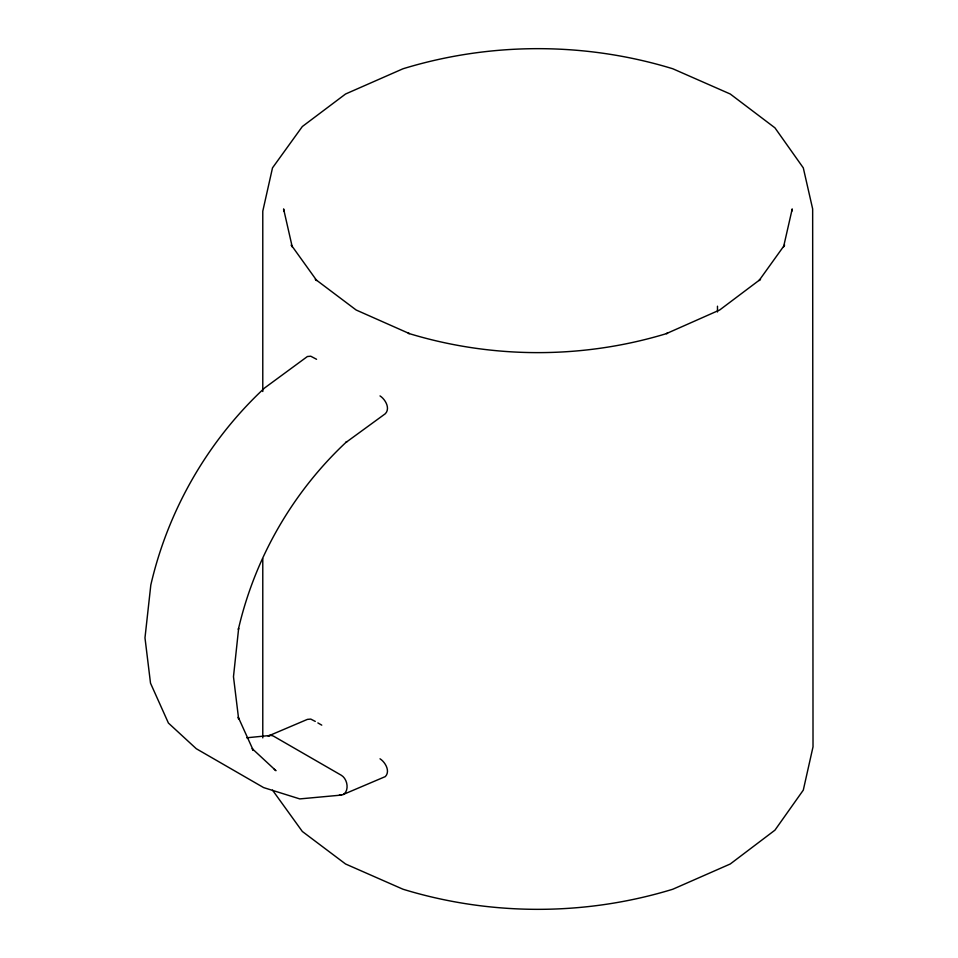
<?xml version="1.0" encoding="UTF-8"?>
<svg xmlns="http://www.w3.org/2000/svg" width="958" height="958" viewBox="0 0 958 958"><rect width="100%" height="100%" fill="white"/><g stroke="black" fill="none" stroke-linecap="round" stroke-linejoin="round"><path stroke-width="1.44" d="M791.859 211.167L792.218 208.928L783.56 246.936L784.578 245.008L759.059 280.562L760.52 279.257L719.674 309.997L666.433 333.588L667.522 333.3C583.434 359.07 492.364 359.07 408.276 333.3L409.377 333.588L356.136 309.997L315.29 279.257L316.739 280.562L291.232 245.008L292.25 246.936L283.592 208.928L283.951 211.167M343.275 794.469L385.32 776.591C390.529 771.238 385.32 762.197 380.027 758.796M246.697 737.792L269.952 735.493M341.419 795.08L299.782 798.912L263.63 787.596L196.294 748.725L168.416 723.062L150.514 683.174L144.981 637.836L150.813 585.015C168.129 509.8 208.09 440.584 264.576 387.99L307.398 356.52L310.751 356.22L316.571 359.286M315.278 721.41L310.751 719.087L307.398 719.386L268.096 736.103A10.586 7.484 75 0 1 273.952 736.391L341.299 775.261A10.586 7.484 75 0 1 347.036 787.775A10.586 7.484 75 0 1 339.419 794.984M317.864 722.907L321.756 725.146M380.027 395.917C385.32 399.33 390.529 408.359 385.32 413.724L346.018 442.38L346.808 441.578C292.956 491.729 254.852 557.724 238.35 629.43L238.65 628.352L233.477 676.707L238.65 719.099L238.255 717.195L253.307 750.449L252.146 748.605L275.964 770.699L274.216 769.274M272.503 790.122L302.333 831.472L345.563 863.996L402.995 889.228C490.508 916.04 585.302 916.04 672.815 889.228L730.247 863.996L774.938 830.167L803.295 790.122L813.019 746.833L812.659 208.928L803.295 167.878L774.938 127.833L730.247 94.004L672.815 68.772C585.302 41.96 490.508 41.96 402.995 68.772L345.563 94.004L302.333 126.528L272.503 167.878L262.779 211.167L262.779 391.499M717.482 306.201L717.482 311.961M262.779 558.718L262.779 737.876"/></g></svg>
